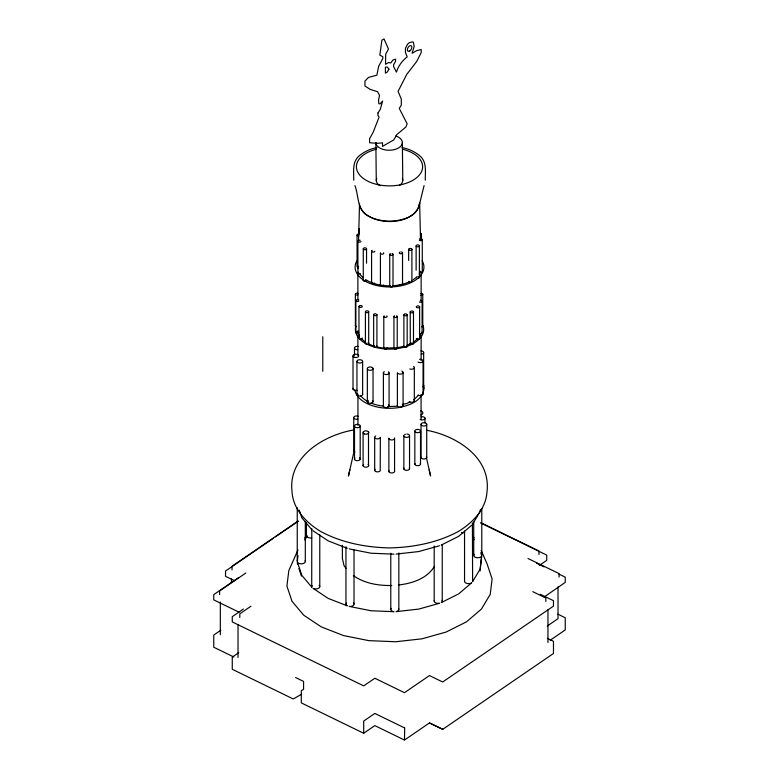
<?xml version="1.0" encoding="UTF-8"?>
<svg xmlns="http://www.w3.org/2000/svg" width="779" height="779" viewBox="0 0 779 779"><rect width="100%" height="100%" fill="white"/><g stroke="black" fill="none" stroke-linecap="round" stroke-linejoin="round"><path stroke-width="1.17" d="M421.118 360.521L421.147 335.087M357.882 268.619L357.941 266.214M358.535 240.954L359.508 203.855M387.075 347.921A1.646 0.954 0 0 1 387.066 348.164L386.939 348.408A1.646 0.954 0 0 1 385.186 348.963A1.646 0.954 0 0 1 383.794 348.125L383.804 347.872M396.91 347.59L397.115 347.814A1.646 0.954 0 0 1 395.966 349.08A1.646 0.954 0 0 1 393.94 348.262L393.95 348.009A1.646 0.954 0 0 1 394.067 347.775M298.006 555.524L297.325 561.055A4.041 2.327 0 0 1 297.666 560.481M297.325 562.866L297.442 564.074M311.785 528.581L311.717 586.723M480.351 509.417L480.078 511.628L472.541 524.218M480.078 570.978L481.588 556.488M349.829 469.903L348.437 476.037L354.056 451.353M354.951 185.568C358.866 195.772 356.87 210.447 368.301 216.104C374.816 219.6 382.168 221.012 389.519 221.178C401 220.876 417.456 217.322 419.521 203.855M418.498 208.334L424.088 185.568M297.987 549.945L288.814 570.608L286.915 586.061L291.998 601.271L303.732 615.206L321.318 626.91L343.549 635.586L368.905 640.65L395.674 641.75L422.023 638.809L446.153 632.032L466.417 621.885L481.451 609.051L490.215 594.406L492.124 578.953L487.031 563.743L481.14 550.451M304.755 538.085L306.498 535.173A4.041 2.327 0 0 0 311.727 537.851M304.755 539.896L307.432 535.913M418.469 395.274L413.902 399.724M421.702 395.352C417.369 402.1 409.199 405.216 401.662 406.891M422.939 393.522L424.273 387.815L423.64 385.439M434.37 566.45C426.98 578.709 411.887 583.51 398.39 585.01M375.118 469.279L374.68 470.516A2.873 1.655 0 0 0 377.289 471.86A2.873 1.655 0 0 0 380.21 470.75L380.366 437.34A2.873 1.655 0 0 1 376.208 438.704A2.873 1.655 0 0 1 375.624 435.967M471.607 525.299L458.675 536.341L441.245 545.066M544.248 596.928L565.242 582.41L565.242 577.151L558.884 574.055M297.948 521.112L232.025 566.275L232.025 569.887M273.439 538.25L225.53 571.056L225.53 576.324L234.489 580.676M275.435 536.877L298.396 521.161M238.744 577.492L213.758 594.611L213.758 599.869L239.065 612.187M245.843 572.993L219.6 590.969L219.6 594.581M243.408 609.032L232.269 616.666L232.269 621.924L363.696 685.88L374.835 678.256L404.476 692.687L429.463 675.568L442.676 681.995L553.47 606.12L553.47 600.697L540.256 594.27M250.945 606.218L239.805 613.852L239.805 617.465M220.759 630.26L213.758 635.051L213.758 647.232L233.875 657.028M238.763 652.656L232.269 657.106L232.269 669.288L293.293 698.987L301.707 694.138M539.311 565.437L546.731 560.354L546.731 555.096L480.497 522.855M295.582 677.526L303.576 681.421L303.576 689.376L301.288 690.7L301.288 702.882L363.686 733.253L374.835 725.619L404.476 740.05L404.7 727.713M547.199 626.073L558.017 618.662L558.017 586.869M404.7 739.904L429.463 722.931L442.803 729.28M550.247 640.211L565.242 629.938L565.242 617.757L557.832 614.144M406.94 345.389L411.711 343.003M409.939 401.964L406.901 403.483L402.392 404.389M439.502 545.728L418.742 551.561L396.092 554.083M401.078 407.037L399.208 407.505A34.763 20.069 0 0 1 354.844 389.695M377.017 147.582C370.191 148.818 363.735 151.847 358.525 156.443C351.972 162.665 353.948 172.159 353.724 180.222M353.705 429.959C323.684 435.247 287.918 456.747 292.018 491.627C293.07 509.398 306.215 522.553 320.578 531.434C341.767 542.788 365.643 547.384 389.519 547.919C413.386 547.384 437.272 542.788 458.461 531.434C472.814 522.553 485.96 509.398 487.011 491.627C491.101 457.254 456.173 435.656 426.502 430.242M396.014 347.853L383.112 348.018A31.686 18.297 0 0 1 376.364 346.743M397.047 347.736L403.902 346.285A1.646 0.954 0 0 0 405.713 347.376A1.646 0.954 0 0 0 407.066 346.08M391.73 585.516C378.506 585.73 364.338 583.452 353.374 575.593M393.999 554.161L370.979 553.217L349.167 548.864M402.013 147.582C408.848 148.818 415.295 151.847 420.504 156.443C427.067 162.665 425.081 172.159 425.305 180.222M347.298 548.319L328.183 540.86L313.07 530.791M481.256 522.913L538.961 550.996L538.961 554.453M528.006 558.494L559.079 573.617L559.079 577.073M536.653 563.236L544.063 566.849M532.748 591.651L545.855 598.029L545.855 601.485M547.364 638.332L553.47 641.302L553.47 653.484L442.676 729.368L429.463 722.931M404.476 727.868L374.835 713.437L363.696 721.062L363.696 733.253M418.021 395.05L418.576 395.333A2.873 1.655 0 0 0 421.439 395.459L422.072 395.216A2.873 1.655 0 0 0 423.007 393.648L422.773 393.239M472.551 536.059L474.109 537.909M472.551 537.88L474.109 539.72M311.912 529.788L301.824 517.801L299.272 510.177M346.003 568.329L343.987 565.515L342.38 558.465L342.38 545.29M423.377 384.758L423.659 385.605A2.873 1.655 0 0 1 422.676 386.735M353.744 417.924L353.744 450.914L354.396 451.684A2.873 1.655 0 0 0 354.951 451.976M410.212 312.038L410.319 343.86A1.646 0.954 0 0 0 412.646 344.347A1.646 0.954 0 0 0 413.182 342.955M472.415 523.021L472.61 581.153A4.041 2.327 0 0 1 472.541 581.757L480.078 569.167L481.714 555.875A4.041 2.327 0 0 1 476.436 557.618A4.041 2.327 0 0 1 474.148 554.366M480.857 552.496L481.588 554.677A4.041 2.327 0 0 0 481.13 554.132M298.902 568.436L301.454 576.071M359.382 204.867C366.198 227.38 416.035 227.439 419.647 202.832L420.524 239.922M429.18 469.844L430.592 475.979L426.434 457.75M394.525 470.974L394.573 471.412A2.873 1.655 0 0 1 391.876 472.941A2.873 1.655 0 0 1 388.887 471.597L388.848 471.168A2.873 1.655 0 0 1 388.994 470.75M402.363 142.586L402.772 180.387M376.267 180.387L375.858 142.586A13.253 7.654 0 0 0 395.742 149.208A13.253 7.654 0 0 0 395.742 135.955M357.882 334.804L357.912 355.39M547.958 609.811L547.958 642.568M481.782 508.521L481.782 555.271M473.729 521.988L473.729 555.554M464.547 531.083L464.547 581.436M442.248 544.579L442.248 600.921M434.195 546.06L434.195 601.203M426.726 424.487A2.873 1.655 0 0 1 422.247 425.733A2.873 1.655 0 0 1 422.608 422.87A2.873 1.655 0 0 1 426.726 424.487L426.726 457.468M424.954 418.08L424.954 422.812M423.659 352.614L423.659 385.605M423.055 361.096L423.055 394.086M422.754 294.267L422.754 325.856M422.276 239.64L422.276 271.219M422.111 301.171L422.111 332.75M421.439 234.031L421.439 240.107M421.147 272.494L421.147 301.366M421.088 394.388L421.088 419.657M421.04 424.672L421.04 457.663M420.514 431.177A2.873 1.655 0 0 1 416.044 432.423A2.873 1.655 0 0 1 416.405 429.56A2.873 1.655 0 0 1 420.514 431.177L420.514 464.167M419.618 306.741L419.618 338.329M419.394 245.736L419.394 277.324M416.122 245.95L416.122 270.245M414.837 431.371L414.837 464.352M414.331 367.698L414.331 400.688M413.483 311.834L413.483 343.412M409.306 248.637A1.646 0.954 0 0 1 411.896 249.222L411.916 280.888M409.54 435.821L409.54 468.812M408.644 249.514L408.644 260.439M407.164 314.735L407.164 346.324M403.892 314.94L403.892 346.528M403.853 436.016L403.853 469.007M403.084 372.596L403.084 405.586M402.529 252.737L402.529 284.316M398.838 552.934L398.838 609.275M397.222 316.469L397.222 348.057M394.573 438.421L394.573 471.412M393.94 316.673L393.94 348.262M393.015 254.285L393.015 285.864A1.646 0.954 0 0 1 391.126 286.906A1.646 0.954 0 0 1 389.87 285.581M390.776 553.207L390.776 609.558M389.743 254.49L389.743 286.068M389.081 373.034L389.081 406.025M388.887 438.616L388.887 471.597M383.794 316.537L383.794 348.125M383.395 373.229L383.395 406.21M380.425 253.331L380.425 284.91M376.919 314.619L376.919 346.207M374.68 437.535L374.68 470.516M373.647 314.823L373.647 346.412M373.034 368.749L373.034 401.74M371.573 251.218L371.573 282.796M368.691 311.668L368.691 343.247M368.496 431.809L368.496 464.8M367.347 368.944L367.347 401.935M366.539 248.676L366.539 263.253M365.419 311.873L365.419 343.461M363.267 248.891L363.267 280.469M363.092 432.842L363.092 465.832M362.634 361.505A2.873 1.655 0 0 1 358.155 362.761A2.873 1.655 0 0 1 358.515 359.898A2.873 1.655 0 0 1 362.634 361.505L362.634 394.495M360.2 426.152A2.873 1.655 0 0 1 355.721 427.408A2.873 1.655 0 0 1 356.081 424.536A2.873 1.655 0 0 1 360.2 426.152L360.2 459.143M359.362 229.016L359.362 233.875M358.963 306.556L358.963 338.144M357.902 241.276L357.902 272.854M357.882 273.429L357.882 299.896M357.941 394.116L357.941 425.402M357.055 235.122L357.055 266.71M356.948 361.699L356.948 394.69M355.867 300.665L355.867 332.253M355.39 294.219L355.39 325.807M354.484 348.33L354.484 355.399M354.513 426.347L354.513 459.337M354.017 550.032L354.017 603.978M353.014 356.169L353.014 389.159M345.954 546.712L345.954 604.261M322.779 336.742L322.779 371.31M319.779 534.9L319.779 586.451M306.42 522.592L306.42 535.786M305.31 521.823L305.31 561.386M297.247 507.723L297.247 561.669M238.014 624.709L238.014 657.466M231.431 578.933L231.431 582.575M220.33 602.031L220.33 634.788M305.105 560.792A4.041 2.327 0 0 1 302.554 563.733A4.041 2.327 0 0 1 297.442 562.263L301.824 575.34L311.912 587.327A4.041 2.327 0 0 1 312.136 585.545M319.117 585.302A4.041 2.327 0 0 1 318.387 588.349A4.041 2.327 0 0 1 313.07 588.33L328.183 598.399L347.298 605.858A4.041 2.327 0 0 1 346.373 603.073M353.354 602.829A4.041 2.327 0 0 1 353.325 605.419A4.041 2.327 0 0 1 349.167 606.403L370.979 610.755L393.999 611.7A4.041 2.327 0 0 1 391.194 608.37M398.644 608.672A4.041 2.327 0 0 1 396.092 611.622L418.742 609.1L439.502 603.267A4.041 2.327 0 0 1 434.263 600.59M442.053 600.327A4.041 2.327 0 0 1 441.245 602.605L458.675 593.88L471.607 582.838A4.041 2.327 0 0 1 466.777 583.383A4.041 2.327 0 0 1 464.625 580.822M464.566 532.563A4.041 2.327 0 0 1 461.48 532.437M368.087 464.44A2.873 1.655 0 0 1 367.97 466.67A2.873 1.655 0 0 1 364.105 466.806A2.873 1.655 0 0 1 363.54 464.586M387.815 406.463A31.627 18.258 0 0 0 391.36 406.463L397.641 406.19A2.873 1.655 0 0 0 400.766 407.096L402.1 406.726A2.873 1.655 0 0 0 402.801 404.749M383.132 406.112A31.627 18.258 0 0 1 371.271 403.152M368.496 401.876A31.627 18.258 0 0 1 360.696 395.761M420.553 333.802A31.686 18.297 0 0 1 419.715 335.652M417.836 338.31A31.686 18.297 0 0 1 413.191 342.263M374.261 346.139A31.686 18.297 0 0 1 368.457 343.773M365.546 342.069A31.686 18.297 0 0 1 361.368 338.514M359.44 335.866A31.686 18.297 0 0 1 357.882 331.172M422.88 325.184A34.159 19.718 0 0 1 390.62 349.109A34.159 19.718 0 0 1 355.75 326.43M420.553 271.248A31.686 18.297 0 0 1 419.17 274.004M417.193 276.457A31.686 18.297 0 0 1 413.191 279.71M409.17 281.901A31.686 18.297 0 0 1 392.538 285.766M390.191 285.844A31.686 18.297 0 0 1 365.546 279.515M363.043 277.606A31.686 18.297 0 0 1 359.44 273.312M422.179 260.829A34.412 19.874 0 0 1 389.724 286.954A34.412 19.874 0 0 1 356.724 261.062M402.315 178.41A13.253 7.654 0 0 1 399.666 185.314M380.142 185.801A13.253 7.654 0 0 1 376.715 178.41M420.718 410.776A4.197 2.425 0 0 1 420.864 414.973M421.098 416.872A2.756 1.597 0 0 1 424.633 417.554A2.756 1.597 0 0 1 423.776 419.647A2.756 1.597 0 0 1 420.085 419.336M402.753 149.256A33.098 19.105 0 0 1 415.645 178.498A33.098 19.105 0 0 1 363.384 178.498A33.098 19.105 0 0 1 376.276 149.256M353.744 450.914A2.873 1.655 0 0 1 354.192 449.668M421.001 350.842A2.873 1.655 0 0 1 423.659 352.4A2.873 1.655 0 0 1 421.342 354.124M359.508 457.935A2.873 1.655 0 0 1 359.401 460.175A2.873 1.655 0 0 1 355.526 460.311A2.873 1.655 0 0 1 354.961 458.091M362.245 337.93A1.646 0.954 0 0 1 359.937 338.904A1.646 0.954 0 0 1 359.625 337.268M368.087 342.614A1.646 0.954 0 0 1 368.34 343.948A1.646 0.954 0 0 1 366.023 344.094A1.646 0.954 0 0 1 365.77 342.76M358.788 301.161A1.646 0.954 0 0 1 356.363 301.249A1.646 0.954 0 0 1 356.412 299.847A1.646 0.954 0 0 1 358.827 300.003M358.788 332.75A1.646 0.954 0 0 1 356.305 332.808A1.646 0.954 0 0 1 356.529 331.387M357.756 331.211A1.646 0.954 0 0 1 358.535 331.406M420.465 233.262A1.646 0.954 0 0 1 421.449 234.158A1.646 0.954 0 0 1 420.397 235.024M357.999 294.89A1.646 0.954 0 0 1 355.789 294.744A1.646 0.954 0 0 1 355.837 293.459A1.646 0.954 0 0 1 358.058 293.381M356.363 326.576A1.646 0.954 0 0 1 355.516 325.32M426.444 456.63A2.873 1.655 0 0 1 424.399 458.977A2.873 1.655 0 0 1 421.001 457.234M419.647 359.343A2.873 1.655 0 0 1 422.9 361.514A2.873 1.655 0 0 1 418.021 362.06M414.048 399.851A2.873 1.655 0 0 1 413.61 401.672A2.873 1.655 0 0 1 410.523 402.139L409.851 401.945A2.873 1.655 0 0 1 409.296 401.652M413.639 366.5A2.873 1.655 0 0 1 413.61 368.681A2.873 1.655 0 0 1 409.851 368.954M401.837 371.106A2.873 1.655 0 0 1 401.798 373.862A2.873 1.655 0 0 1 397.397 372.79L397.397 405.781A2.873 1.655 0 0 1 397.358 405.353M362.352 393.658A2.873 1.655 0 0 1 359.937 396.034A2.873 1.655 0 0 1 357.055 393.833M372.752 400.893A2.873 1.655 0 0 1 371.641 403.045A2.873 1.655 0 0 1 367.844 402.587A2.873 1.655 0 0 1 368.292 400.367M371.778 367.26A2.873 1.655 0 0 1 371.641 370.054A2.873 1.655 0 0 1 367.308 368.798A2.873 1.655 0 0 1 371.116 367.065M388.39 404.817A2.873 1.655 0 0 1 386.754 407.534A2.873 1.655 0 0 1 383.502 405.362M388.39 371.826A2.873 1.655 0 0 1 388.098 374.163A2.873 1.655 0 0 1 384.047 373.998A2.873 1.655 0 0 1 384.339 371.661M357.094 390.337A2.873 1.655 0 0 1 353.929 390.084A2.873 1.655 0 0 1 353.121 388.302M357.843 349.644A2.873 1.655 0 0 1 354.445 347.901A2.873 1.655 0 0 1 358.243 346.451M357.814 419.102A2.873 1.655 0 0 1 353.705 417.495A2.873 1.655 0 0 1 358.174 416.239M420.241 463.32A2.873 1.655 0 0 1 417.817 465.696A2.873 1.655 0 0 1 414.944 463.505M404.554 314.073A1.646 0.954 0 0 1 407.144 314.658A1.646 0.954 0 0 1 405.138 315.768A1.646 0.954 0 0 1 404.243 314.249M396.608 315.826A1.646 0.954 0 0 1 396.774 317.228A1.646 0.954 0 0 1 394.34 317.199A1.646 0.954 0 0 1 394.602 315.807M376.822 314.375A1.646 0.954 0 0 1 375.459 315.67A1.646 0.954 0 0 1 373.657 314.58A1.646 0.954 0 0 1 375.945 313.849M376.822 345.964A1.646 0.954 0 0 1 376.014 347.161A1.646 0.954 0 0 1 373.871 346.801A1.646 0.954 0 0 1 374.309 345.545M386.764 315.875A1.646 0.954 0 0 1 386.52 317.15A1.646 0.954 0 0 1 384.29 317.121A1.646 0.954 0 0 1 384.144 315.836M411.672 310.987A1.646 0.954 0 0 1 413.454 312.155A1.646 0.954 0 0 1 410.932 312.72A1.646 0.954 0 0 1 410.874 311.162M410.212 343.617A1.646 0.954 0 0 1 410.338 343.13M420.942 293.43A1.646 0.954 0 0 1 422.763 294.394A1.646 0.954 0 0 1 420.864 295.309M422.656 325.612A1.646 0.954 0 0 1 421.712 326.849M417.008 306.079A1.646 0.954 0 0 1 419.462 306.42A1.646 0.954 0 0 1 418.44 307.754A1.646 0.954 0 0 1 416.346 306.945M416.356 306.702A1.646 0.954 0 0 1 416.473 306.459M419.521 338.086A1.646 0.954 0 0 1 418.372 339.352A1.646 0.954 0 0 1 416.346 338.534M420.29 300.324A1.646 0.954 0 0 1 422.052 301.541A1.646 0.954 0 0 1 419.443 302.009M421.799 332.292A1.646 0.954 0 0 1 421.605 333.539A1.646 0.954 0 0 1 419.443 333.597M411.896 249.222A1.646 0.954 0 0 1 409.89 250.332A1.646 0.954 0 0 1 408.994 248.813M411.604 280.43A1.646 0.954 0 0 1 411.069 281.823A1.646 0.954 0 0 1 408.741 281.336M416.473 245.249A1.646 0.954 0 0 1 419.17 245.346A1.646 0.954 0 0 1 418.08 246.777A1.646 0.954 0 0 1 416.132 245.697M418.79 276.691A1.646 0.954 0 0 1 419.17 277.918A1.646 0.954 0 0 1 417.096 278.298M419.355 239.143A1.646 0.954 0 0 1 421.78 239.056A1.646 0.954 0 0 1 421.731 240.458A1.646 0.954 0 0 1 419.316 240.302M422.267 271.472A1.646 0.954 0 0 1 420.816 272.27M420.387 272.261A1.646 0.954 0 0 1 419.608 272.066M374.835 251.257A1.646 0.954 0 0 1 372.352 251.929A1.646 0.954 0 0 1 372.235 250.341M374.718 283.079A1.646 0.954 0 0 1 372.352 283.507A1.646 0.954 0 0 1 371.924 282.105M401.555 251.968A1.646 0.954 0 0 1 402.451 253.146A1.646 0.954 0 0 1 400.503 253.759A1.646 0.954 0 0 1 399.267 252.688M399.919 252.065A1.646 0.954 0 0 1 400.299 251.948M402.519 284.569A1.646 0.954 0 0 1 401.068 285.367A1.646 0.954 0 0 1 399.354 284.763M402.217 283.858A1.646 0.954 0 0 1 402.431 284.082M392.041 253.516A1.646 0.954 0 0 1 392.752 254.908A1.646 0.954 0 0 1 390.24 255.074A1.646 0.954 0 0 1 390.406 253.613M392.713 285.406A1.646 0.954 0 0 1 392.918 285.62M383.687 253.37A1.646 0.954 0 0 1 381.603 254.139A1.646 0.954 0 0 1 380.551 252.844M383.599 252.883A1.646 0.954 0 0 1 383.696 253.117M383.687 284.958A1.646 0.954 0 0 1 381.807 285.747A1.646 0.954 0 0 1 380.434 284.666M361.047 241.548A1.646 0.954 0 0 1 358.876 242.035A1.646 0.954 0 0 1 358.038 240.789A1.646 0.954 0 0 1 360.21 240.302M360.141 273.643A1.646 0.954 0 0 1 358.213 273.312A1.646 0.954 0 0 1 358.252 272.153M366.412 280.752A1.646 0.954 0 0 1 364.241 281.238A1.646 0.954 0 0 1 363.394 279.982M358.876 235.959A1.646 0.954 0 0 1 357.045 234.995A1.646 0.954 0 0 1 358.944 234.08M359.47 229.26A1.646 0.954 0 0 1 359.499 228.529M394.525 437.993A2.873 1.655 0 0 1 391.876 439.96A2.873 1.655 0 0 1 388.848 438.178M406.881 434.049A2.873 1.655 0 0 1 409.511 435.967A2.873 1.655 0 0 1 405.976 437.311A2.873 1.655 0 0 1 403.96 435.159M404.798 434.448A2.873 1.655 0 0 1 405.421 434.215M409.257 467.975A2.873 1.655 0 0 1 406.842 470.35A2.873 1.655 0 0 1 403.96 468.15M378 112.887L377.873 115.321L379.091 117.084L373.024 132.615L369.597 138.662L369.597 142.752L377.435 143.317L382.528 142.839L382.528 146.384L393.794 139.879L396.871 134.563L405.859 127.006L407.174 123.871L399.257 108.359L401.312 105.175L401.312 99.04L398.069 91.386L406.735 74.395L416.638 61.551L421.225 52.573L421.225 49.544L416.638 50.664L412.062 53.313L414.136 46.623L413.425 42.368L412.588 41.832L409.16 42.777L407.514 44.276L405.46 48.191L405.46 52.466L407.193 56.838C402.227 60.772 398.254 66.011 396.462 72.135L393.619 66.663L393.619 64.686L395.557 61.278L395.557 59.185L392.898 60.032L390.805 62.992L388.633 62.495L385.527 64.287L385.693 54.209L388.478 48.989L384.028 38.95L381.914 40.167L379.831 55.114L382.791 56.701L382.791 58.629L378.701 66.186L376.88 75.144L368.477 77.442L364.932 81.104L364.932 85.953L370.191 89.4L377.649 91.737L379.529 95.515L378.565 100.004L378.837 103.675L379.928 103.987L382.664 101.036L380.201 109.576L378 112.887M388.925 69.185L387.28 72.038L385.42 73.119L385.42 67.208L387.28 67.043L388.925 69.185M409.754 50.976A3.155 1.821 -60 0 0 411.448 45.99A3.155 1.821 -60 0 0 407.602 48.522A3.155 1.821 -60 0 0 409.754 50.976M364.299 433.903A2.873 1.655 0 0 0 368.779 432.647A2.873 1.655 0 0 0 364.66 431.04A2.873 1.655 0 0 0 364.299 433.903M359.577 307.199A1.646 0.954 0 0 0 362.235 306.595A1.646 0.954 0 0 0 360.005 305.563A1.646 0.954 0 0 0 359.577 307.199M366.023 312.506A1.646 0.954 0 0 0 368.681 311.912A1.646 0.954 0 0 0 366.451 310.879A1.646 0.954 0 0 0 366.023 312.506M354.221 357.23A2.873 1.655 0 0 0 358.7 355.974A2.873 1.655 0 0 0 354.581 354.367A2.873 1.655 0 0 0 354.221 357.23M363.871 249.523A1.646 0.954 0 0 0 366.529 248.929A1.646 0.954 0 0 0 364.299 247.897A1.646 0.954 0 0 0 363.871 249.523"/></g></svg>
